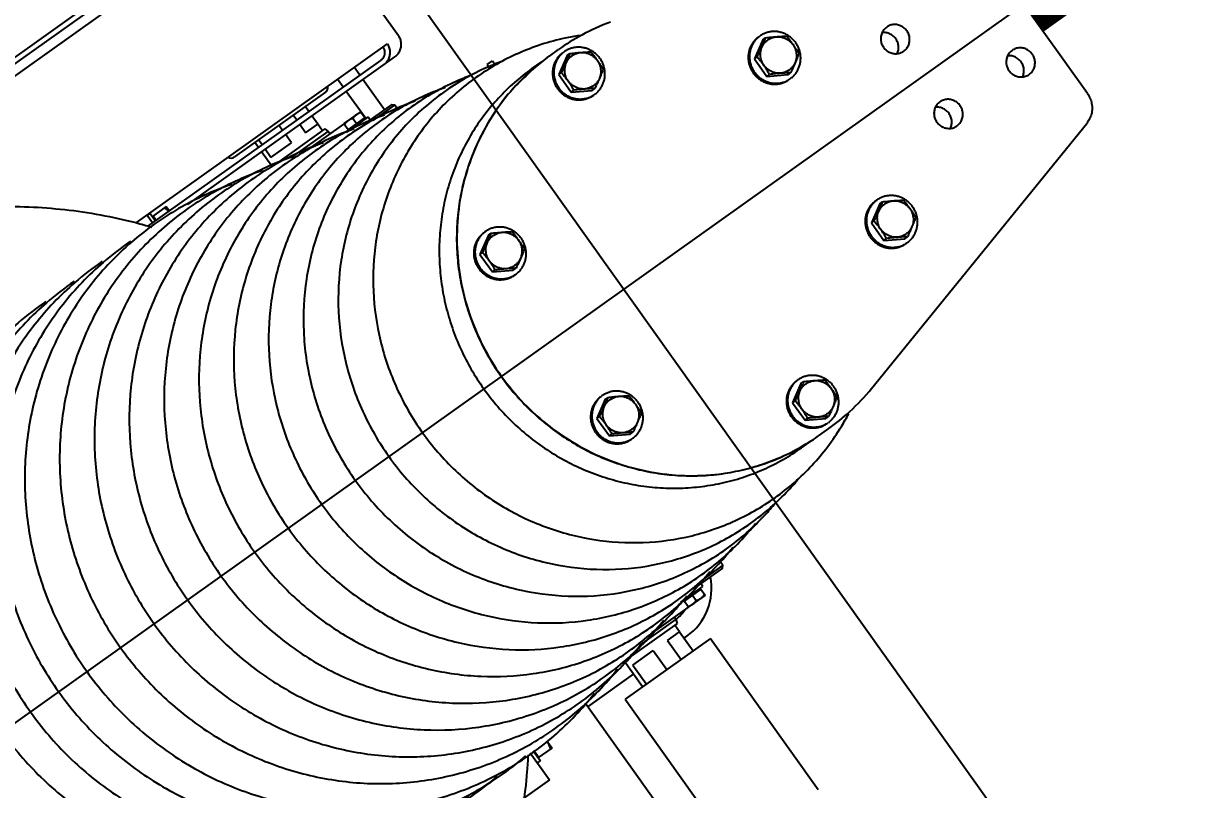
# Model space of a CAD drawing. Header units: feet. Extents: x 2321988 to 2329858, y 6722724 to 6730499.
# Drawn here: x 2326123.688 to 2326125.544, y 6726916.772 to 6726917.99 of the extents above; entities that cross this region are included whole.
import ezdxf

# ---------------------------------------------------------------- set-up
doc = ezdxf.new("R2010")
doc.units = ezdxf.units.FT
doc.header["$MEASUREMENT"] = 0
doc.header["$PDSIZE"] = 5
doc.layers.add('BESS Dimensions', color=3, linetype='Continuous')
doc.layers.add('C-BESS-EQUIPMENT', color=255, linetype='Continuous')
doc.styles.add('TG_DIMS', font='arial.ttf')
doc.dimstyles.new('TG-PROPOSED-ANNO', dxfattribs={"dimtxt": 0.1, "dimasz": 0.1, "dimexe": 0.05, "dimexo": 0.05, "dimgap": 0.02, "dimtad": 0, "dimtih": 1, "dimtoh": 1, "dimdsep": 46, "dimtxsty": 'TG_DIMS', "dimcen": 0, "dimclrd": 256, "dimclre": 256, "dimclrt": 256, "dimaunit": 1, "dimadec": 6, "dimazin": 2, "dimtfac": 1, "dimtofl": 0, "dimtmove": 1, "dimatfit": 3, "dimfxl": 1, "dimtolj": 1, "dimtzin": 0, "dimarcsym": 0})

# ---------------------------------------------------------------- blocks, each defined once
blk = doc.blocks.new('Midpoint Site Plan$0$141KV BREAKER')
at = {"linetype": 'Continuous'}
for p, q in [((7.515, -29.553), (7.515, -38.048)), ((7.703, -29.785), (7.703, -37.759)), ((7.804, -29.785), (7.804, -38.019)), ((-9.34, -32.416), (-9.34, -31.791)), ((3.707, -32.298), (3.707, -37.759)), ((3.894, -32.162), (3.894, -38.048)), ((-8.704, -32.416), (-9.34, -32.416)), ((-8.942, -32.416), (-8.942, -32.487)), ((-8.704, -32.487), (-8.942, -32.487)), ((-8.872, -32.487), (-8.872, -32.81)), ((-8.704, -32.503), (-8.872, -32.503)), ((3.707, -32.416), (3.88, -32.416)), ((3.88, -32.487), (3.707, -32.487)), ((3.81, -32.503), (3.707, -32.503)), ((3.81, -32.81), (3.81, -32.487)), ((3.88, -32.416), (3.88, -32.487)), ((-8.704, -32.81), (-8.872, -32.81)), ((3.81, -32.81), (3.707, -32.81)), ((3.605, -33.168), (3.605, -38.019)), ((-10.993, -33.819), (-8.541, -33.819)), ((-8.626, -33.819), (-8.626, -34.895)), ((-8.923, -34.486), (-12.465, -34.486)), ((-8.923, -36.485), (-8.923, -34.486)), ((3.825, -36.548), (3.825, -34.423)), ((-8.923, -34.895), (-8.33, -34.895)), ((-8.478, -34.982), (-8.923, -34.982)), ((-8.478, -34.982), (-8.478, -35.461)), ((-8.321, -36.135), (-8.321, -34.943)), ((3.259, -36.135), (3.259, -34.943)), ((3.268, -34.895), (3.605, -34.895)), ((3.416, -34.982), (3.416, -35.461)), ((3.416, -34.982), (3.605, -34.982)), ((3.707, -34.895), (3.825, -34.895)), ((3.707, -34.982), (3.825, -34.982)), ((-8.247, -35.322), (-8.247, -36.155)), ((3.185, -35.323), (3.185, -36.155)), ((-8.478, -35.461), (-8.923, -35.461)), ((-8.191, -36.478), (-8.191, -35.607)), ((3.129, -36.478), (3.129, -35.607)), ((3.416, -35.461), (3.605, -35.461)), ((3.707, -35.461), (3.825, -35.461)), ((-8.478, -35.793), (-8.923, -35.793)), ((-8.478, -35.793), (-8.478, -36.076)), ((3.416, -35.793), (3.416, -36.076)), ((3.416, -35.793), (3.605, -35.793)), ((3.707, -35.793), (3.825, -35.793)), ((-8.478, -36.076), (-8.923, -36.076)), ((-8.626, -36.076), (-8.626, -36.139)), ((-8.478, -36.076), (-8.321, -36.076)), ((3.259, -36.076), (3.416, -36.076)), ((3.416, -36.076), (3.605, -36.076)), ((3.707, -36.076), (3.825, -36.076)), ((-8.247, -36.155), (-8.321, -36.135)), ((-8.247, -36.155), (-8.191, -36.155)), ((3.129, -36.155), (3.185, -36.155)), ((3.259, -36.135), (3.185, -36.155)), ((-8.923, -36.485), (-12.465, -36.485)), ((-8.195, -36.488), (-8.194, -36.486)), ((-8.195, -36.488), (-8.195, -36.877)), ((-8.194, -36.486), (-8.051, -36.486)), ((-8.191, -36.478), (-8.183, -36.486)), ((-8.051, -36.879), (-8.051, -36.486)), ((-8.051, -36.507), (-8.032, -36.507)), ((-8.032, -36.427), (-8.032, -36.938)), ((2.969, -36.938), (2.969, -36.427)), ((2.989, -36.507), (2.969, -36.507)), ((2.989, -36.486), (2.989, -36.879)), ((2.989, -36.486), (3.131, -36.486)), ((3.129, -36.478), (3.121, -36.486)), ((3.133, -36.488), (3.131, -36.486)), ((3.133, -36.877), (3.133, -36.488)), ((-8.051, -36.682), (-8.176, -36.682)), ((2.989, -36.682), (3.114, -36.682)), ((-8.195, -36.877), (-8.194, -36.879)), ((-8.051, -36.879), (-8.194, -36.879)), ((-8.051, -36.858), (-8.032, -36.858)), ((-8.032, -36.938), (-7.963, -36.938)), ((-7.963, -37.446), (-7.963, -36.772)), ((-7.923, -37.485), (-7.923, -36.976)), ((2.861, -37.485), (2.861, -36.975)), ((2.9, -37.446), (2.9, -36.772)), ((2.969, -36.938), (2.9, -36.938)), ((2.989, -36.858), (2.969, -36.858)), ((2.969, -36.881), (3.605, -36.881)), ((2.989, -36.879), (3.131, -36.879)), ((3.133, -36.877), (3.131, -36.879)), ((3.707, -36.881), (3.894, -36.881)), ((-4.657, -37.154), (-4.861, -37.496)), ((-4.657, -37.154), (-4.657, -37.218)), ((-4.248, -37.154), (-4.657, -37.154)), ((-4.248, -37.154), (-4.248, -37.218)), ((-4.043, -37.496), (-4.248, -37.154)), ((-0.814, -37.154), (-1.019, -37.496)), ((-0.814, -37.154), (-0.814, -37.218)), ((-0.405, -37.154), (-0.814, -37.154)), ((-0.405, -37.154), (-0.405, -37.218)), ((-0.201, -37.496), (-0.405, -37.154)), ((2.9, -37.271), (3.605, -37.271)), ((3.707, -37.271), (3.894, -37.271)), ((-7.963, -37.446), (-7.923, -37.485)), ((-7.923, -37.485), (-7.823, -37.485)), ((-4.861, -37.496), (-4.861, -37.561)), ((-4.043, -37.496), (-4.043, -37.561)), ((-1.019, -37.496), (-1.019, -37.561)), ((-0.201, -37.496), (-0.201, -37.561)), ((2.861, -37.485), (2.761, -37.485)), ((2.9, -37.446), (2.861, -37.485)), ((3.894, -38.31), (3.894, -38.308)), ((3.894, -38.31), (7.515, -38.31)), ((2.466, -39.37), (2.409, -39.37)), ((2.466, -39.37), (2.466, -39.489)), ((2.466, -39.489), (2.372, -39.489)), ((-6.967, -40.009), (-6.967, -40.255)), ((1.905, -40.009), (1.905, -40.255)), ((-6.971, -40.427), (-6.971, -40.645)), ((-6.578, -40.368), (-6.783, -40.71)), ((-6.578, -40.368), (-6.578, -40.433)), ((-6.169, -40.368), (-6.578, -40.368)), ((-6.169, -40.368), (-6.169, -40.433)), ((-5.965, -40.71), (-6.169, -40.368)), ((1.107, -40.368), (0.902, -40.71)), ((1.107, -40.368), (1.107, -40.433)), ((1.516, -40.368), (1.107, -40.368)), ((1.516, -40.368), (1.516, -40.433)), ((1.72, -40.71), (1.516, -40.368)), ((1.909, -40.427), (1.909, -40.645)), ((-6.783, -40.71), (-6.783, -40.775)), ((-5.965, -40.71), (-5.965, -40.775)), ((0.902, -40.71), (0.902, -40.775)), ((1.72, -40.71), (1.72, -40.775)), ((-6.82, -41.754), (-5.084, -48.03)), ((-4.657, -43.582), (-4.861, -43.925)), ((-4.657, -43.582), (-4.657, -43.647)), ((-4.248, -43.582), (-4.657, -43.582)), ((-4.248, -43.582), (-4.248, -43.647)), ((-4.043, -43.925), (-4.248, -43.582)), ((-0.814, -43.582), (-1.019, -43.925)), ((-0.814, -43.582), (-0.814, -43.647)), ((-0.405, -43.582), (-0.814, -43.582)), ((-0.405, -43.582), (-0.405, -43.647)), ((-0.201, -43.925), (-0.405, -43.582)), ((-4.861, -43.925), (-4.861, -43.989)), ((-4.043, -43.925), (-4.043, -43.989)), ((-1.019, -43.925), (-1.019, -43.989)), ((-0.201, -43.925), (-0.201, -43.989)), ((-4.628, -48.371), (-0.434, -48.371))]:
    blk.add_line(p, q, dxfattribs=at)
for centre, radius, start, end in [((3.943, -34.423), 0.118, 114.8338, 180), ((-7.498, -36.139), 1.128, 180, 245.5787), ((-7.498, -36.139), 0.746, 181.1806, 201.5352), ((3.943, -36.548), 0.118, 180, 245.1662)]:
    blk.add_arc(centre, radius, start, end, dxfattribs=at)
for points, start_tangent, end_tangent in [([(-2.531, -23.12), (-3.671, -23.222), (-4.771, -23.525), (-5.796, -24.019), (-6.708, -24.686), (-7.479, -25.503), (-8.081, -26.443), (-8.493, -27.474), (-8.704, -28.561), (-8.704, -29.667)], (-1, 0), (0.095252, -0.995453)), ([(-2.531, -23.782), (-3.671, -23.885), (-4.771, -24.188), (-5.796, -24.681), (-6.708, -25.348), (-7.479, -26.165), (-8.081, -27.105), (-8.493, -28.136), (-8.704, -29.223), (-8.704, -30.329)], (-1, 0), (0.095252, -0.995453)), ([(3.667, -29.887), (3.642, -29.225), (3.432, -28.138), (3.019, -27.107), (2.417, -26.166), (1.647, -25.348), (0.734, -24.681), (-0.291, -24.188), (-1.391, -23.885), (-2.531, -23.782)], (0.018992, 0.99982), (-1, 0)), ([(-2.531, -24.445), (-3.671, -24.547), (-4.771, -24.85), (-5.796, -25.343), (-6.708, -26.01), (-7.479, -26.827), (-8.081, -27.768), (-8.493, -28.798), (-8.704, -29.885), (-8.704, -30.991)], (-1, 0), (0.095252, -0.995453)), ([(3.667, -30.549), (3.642, -29.887), (3.432, -28.8), (3.019, -27.769), (2.417, -26.828), (1.647, -26.011), (0.734, -25.343), (-0.291, -24.85), (-1.391, -24.547), (-2.531, -24.445)], (0.018992, 0.99982), (-1, 0)), ([(-8.714, -32.359), (-8.96, -32.159), (-9.949, -31.2), (-10.787, -30.115), (-11.457, -28.926), (-11.945, -27.657), (-12.242, -26.334), (-12.341, -24.984)], (-0.78618, 0.617997), (0, 1)), ([(-2.531, -25.107), (-3.671, -25.209), (-4.771, -25.512), (-5.796, -26.005), (-6.708, -26.672), (-7.479, -27.489), (-8.081, -28.43), (-8.493, -29.461), (-8.704, -30.547), (-8.704, -31.653)], (-1, 0), (0.095252, -0.995453)), ([(3.667, -31.211), (3.642, -30.549), (3.432, -29.463), (3.019, -28.431), (2.417, -27.491), (1.647, -26.673), (0.734, -26.005), (-0.291, -25.512), (-1.391, -25.209), (-2.531, -25.107)], (0.018992, 0.99982), (-1, 0)), ([(7.279, -24.984), (7.179, -26.334), (6.883, -27.657), (6.395, -28.926), (5.725, -30.115), (4.887, -31.2), (3.898, -32.159), (3.652, -32.359)], (0, -1), (-0.786178, -0.618)), ([(-2.531, -25.769), (-3.671, -25.871), (-4.771, -26.174), (-5.796, -26.667), (-6.708, -27.334), (-7.479, -28.152), (-8.081, -29.092), (-8.493, -30.123), (-8.704, -31.209), (-8.704, -32.316)], (-1, 0), (0.095252, -0.995453)), ([(3.667, -31.874), (3.642, -31.212), (3.432, -30.125), (3.019, -29.093), (2.417, -28.153), (1.647, -27.335), (0.734, -26.668), (-0.291, -26.174), (-1.391, -25.871), (-2.531, -25.769)], (0.018992, 0.99982), (-1, 0)), ([(-2.531, -26.431), (-3.671, -26.533), (-4.771, -26.836), (-5.796, -27.329), (-6.708, -27.996), (-7.479, -28.814), (-8.081, -29.754), (-8.493, -30.785), (-8.704, -31.872), (-8.704, -32.977), (-8.491, -34.073)], (-1, 0), (0.28344, -0.95899)), ([(3.429, -34.074), (3.641, -32.979), (3.642, -31.874), (3.432, -30.787), (3.019, -29.756), (2.417, -28.815), (1.647, -27.997), (0.734, -27.33), (-0.291, -26.836), (-1.391, -26.533), (-2.531, -26.431)], (0.283572, 0.958951), (-1, 0)), ([(-2.545, -27.217), (-3.647, -27.317), (-4.725, -27.613), (-5.728, -28.097), (-6.622, -28.75), (-7.377, -29.55), (-7.966, -30.471), (-8.37, -31.481), (-8.576, -32.545), (-8.576, -33.628), (-8.368, -34.701)], (-0.999998, -0.002226), (0.283465, -0.958982)), ([(-2.531, -27.217), (-2.545, -27.217)], (-1, 0), (-0.999998, -0.002226)), ([(-2.517, -27.217), (-2.531, -27.217)], (-0.999998, 0.002226), (-1, 0)), ([(3.306, -34.702), (3.514, -33.63), (3.514, -32.547), (3.309, -31.483), (2.905, -30.473), (2.315, -29.551), (1.561, -28.75), (0.666, -28.097), (-0.337, -27.614), (-1.415, -27.317), (-2.517, -27.217)], (0.283595, 0.958944), (-0.999998, 0.002226)), ([(-2.531, -28.002), (-3.624, -28.1), (-4.679, -28.391), (-5.661, -28.864), (-6.536, -29.503), (-7.275, -30.287), (-7.852, -31.188), (-8.247, -32.177), (-8.449, -33.219), (-8.449, -34.279), (-8.245, -35.33)], (-1, 0), (0.283492, -0.958975)), ([(3.183, -35.33), (3.387, -34.281), (3.387, -33.221), (3.186, -32.179), (2.79, -31.19), (2.213, -30.288), (1.474, -29.504), (0.599, -28.864), (-0.383, -28.391), (-1.438, -28.1), (-2.531, -28.002)], (0.28362, 0.958937), (-1, 0)), ([(-2.531, -28.788), (-3.6, -28.884), (-4.633, -29.168), (-5.594, -29.631), (-6.45, -30.257), (-7.172, -31.024), (-7.737, -31.906), (-8.124, -32.873), (-8.322, -33.892), (-8.322, -34.929), (-8.122, -35.958)], (-1, 0), (0.28352, -0.958966)), ([(3.06, -35.959), (3.259, -34.932), (3.259, -33.894), (3.063, -32.875), (2.676, -31.907), (2.111, -31.025), (1.388, -30.257), (0.532, -29.631), (-0.429, -29.168), (-1.462, -28.884), (-2.531, -28.788)], (0.283645, 0.958929), (-1, 0)), ([(-2.531, -29.574), (-3.577, -29.668), (-4.587, -29.946), (-5.526, -30.398), (-6.364, -31.01), (-7.07, -31.76), (-7.622, -32.623), (-8.001, -33.569), (-8.194, -34.566), (-8.194, -35.58), (-7.999, -36.586)], (-1, 0), (0.283549, -0.958958)), ([(2.937, -36.587), (3.132, -35.582), (3.132, -34.568), (2.94, -33.571), (2.561, -32.624), (2.009, -31.761), (1.302, -31.011), (0.464, -30.399), (-0.475, -29.946), (-1.485, -29.668), (-2.531, -29.574)], (0.283672, 0.958921), (-1, 0)), ([(-2.531, -30.359), (-3.553, -30.451), (-4.54, -30.723), (-5.459, -31.165), (-6.277, -31.764), (-6.968, -32.497), (-7.508, -33.34), (-7.878, -34.265), (-8.067, -35.239), (-8.067, -36.231), (-7.876, -37.215)], (-1, 0), (0.28358, -0.958948)), ([(2.814, -37.215), (3.004, -36.233), (3.005, -35.241), (2.817, -34.267), (2.447, -33.342), (1.907, -32.498), (1.216, -31.764), (0.397, -31.166), (-0.522, -30.723), (-1.509, -30.451), (-2.531, -30.359)], (0.2837, 0.958913), (-1, 0)), ([(-2.531, -31.145), (-3.53, -31.235), (-4.494, -31.5), (-5.392, -31.933), (-6.191, -32.517), (-6.866, -33.233), (-7.393, -34.057), (-7.755, -34.961), (-7.939, -35.913), (-7.94, -36.882), (-7.753, -37.843)], (-1, 0), (0.283613, -0.958939)), ([(2.691, -37.844), (2.877, -36.884), (2.877, -35.915), (2.694, -34.963), (2.332, -34.059), (1.805, -33.234), (1.13, -32.518), (0.33, -31.933), (-0.568, -31.5), (-1.532, -31.235), (-2.531, -31.145)], (0.28373, 0.958904), (-1, 0)), ([(-2.531, -31.931), (-3.506, -32.018), (-4.448, -32.278), (-5.324, -32.7), (-6.105, -33.27), (-6.764, -33.97), (-7.279, -34.774), (-7.632, -35.657), (-7.812, -36.586), (-7.812, -37.532), (-7.632, -38.467)], (-1, 0), (0.282679, -0.959214)), ([(2.569, -38.468), (2.75, -37.535), (2.75, -36.589), (2.571, -35.659), (2.218, -34.776), (1.703, -33.971), (1.044, -33.271), (0.262, -32.7), (-0.614, -32.278), (-1.556, -32.018), (-2.531, -31.931)], (0.282892, 0.959152), (-1, 0)), ([(-2.531, -32.717), (-3.541, -32.813), (-4.513, -33.098), (-5.408, -33.561), (-6.192, -34.184), (-6.835, -34.942), (-7.313, -35.807), (-7.607, -36.746), (-7.707, -37.721), (-7.608, -38.697), (-7.538, -38.99)], (-1, 0), (0.261185, -0.965289)), ([(2.476, -38.99), (2.545, -38.7), (2.645, -37.724), (2.545, -36.748), (2.251, -35.809), (1.774, -34.943), (1.13, -34.184), (0.346, -33.561), (-0.549, -33.098), (-1.521, -32.813), (-2.531, -32.717)], (0.26133, 0.96525), (-1, 0)), ([(-8.704, -32.807), (-8.739, -32.803), (-8.783, -32.795), (-8.827, -32.785), (-8.872, -32.771)], (-0.996186, 0.08725), (-0.948683, 0.316228)), ([(3.81, -32.771), (3.753, -32.788), (3.707, -32.798)], (-0.948683, -0.316228), (-0.981645, -0.190719)), ([(-2.531, -33.502), (-3.517, -33.596), (-4.464, -33.874), (-5.337, -34.326), (-6.101, -34.933), (-6.729, -35.673), (-7.195, -36.517), (-7.482, -37.432), (-7.579, -38.384), (-7.482, -39.335), (-7.413, -39.628)], (-1, 0), (0.262687, -0.964881)), ([(2.35, -39.628), (2.42, -39.338), (2.517, -38.386), (2.42, -37.434), (2.133, -36.518), (1.667, -35.674), (1.04, -34.934), (0.275, -34.326), (-0.598, -33.874), (-1.546, -33.596), (-2.531, -33.502)], (0.262828, 0.964843), (-1, 0)), ([(-2.531, -34.288), (-3.492, -34.379), (-4.415, -34.651), (-5.265, -35.091), (-6.011, -35.683), (-6.622, -36.404), (-7.077, -37.226), (-7.356, -38.118), (-7.451, -39.046), (-7.357, -39.974), (-7.077, -40.866), (-6.959, -41.121)], (-1, 0), (0.44762, -0.894224)), ([(1.897, -41.121), (2.014, -40.868), (2.294, -39.976), (2.389, -39.048), (2.295, -38.12), (2.015, -37.228), (1.561, -36.405), (0.949, -35.683), (0.204, -35.091), (-0.647, -34.651), (-1.571, -34.38), (-2.531, -34.288)], (0.447657, 0.894205), (-1, 0)), ([(1.905, -40.009), (1.883, -39.59), (1.819, -39.174), (1.714, -38.766), (1.567, -38.37), (1.381, -37.99), (1.157, -37.629), (0.898, -37.291), (0.605, -36.98), (0.283, -36.697), (-0.067, -36.447), (-0.44, -36.231), (-0.834, -36.051), (-1.244, -35.909), (-1.666, -35.807), (-2.096, -35.746), (-2.531, -35.725), (-2.966, -35.746), (-3.397, -35.807), (-3.819, -35.909), (-4.229, -36.051), (-4.622, -36.231), (-4.996, -36.447), (-5.345, -36.697), (-5.668, -36.98), (-5.96, -37.291), (-6.219, -37.629), (-6.443, -37.99), (-6.629, -38.37), (-6.776, -38.766), (-6.882, -39.174), (-6.946, -39.59), (-6.967, -40.009)], (0, 1), (0, -1)), ([(1.909, -40.427), (1.904, -40.237), (1.823, -39.588), (1.64, -38.958), (1.36, -38.363), (0.99, -37.815), (0.538, -37.328), (0.014, -36.914), (-0.568, -36.581), (-1.197, -36.337), (-1.856, -36.189), (-2.531, -36.139), (-3.206, -36.189), (-3.866, -36.337), (-4.494, -36.581), (-5.077, -36.914), (-5.6, -37.328), (-6.052, -37.815), (-6.423, -38.363), (-6.702, -38.958), (-6.885, -39.588), (-6.966, -40.237), (-6.971, -40.427)], (0.000013, 1), (0.000013, -1)), ([(1.885, -40.01), (1.883, -39.997), (1.819, -39.581), (1.714, -39.173), (1.567, -38.777), (1.381, -38.397), (1.157, -38.037), (0.898, -37.699), (0.605, -37.387), (0.283, -37.105), (-0.067, -36.854), (-0.44, -36.638), (-0.834, -36.459), (-1.244, -36.317), (-1.666, -36.215), (-2.096, -36.153), (-2.531, -36.132), (-2.966, -36.153), (-3.397, -36.215), (-3.819, -36.317), (-4.229, -36.459), (-4.622, -36.638), (-4.996, -36.854), (-5.345, -37.105), (-5.668, -37.387), (-5.96, -37.699), (-6.219, -38.037), (-6.443, -38.397), (-6.629, -38.777), (-6.776, -39.173), (-6.882, -39.581), (-6.946, -39.997), (-6.947, -40.01)], (-0.098171, 0.99517), (-0.098171, -0.99517)), ([(-8.176, -36.486), (-8.184, -36.511), (-8.189, -36.536), (-8.193, -36.56), (-8.194, -36.584), (-8.193, -36.608), (-8.189, -36.632), (-8.184, -36.657), (-8.176, -36.682)], (-0.316228, -0.948683), (0.316228, -0.948683)), ([(3.114, -36.682), (3.121, -36.657), (3.127, -36.632), (3.13, -36.608), (3.131, -36.584), (3.13, -36.56), (3.127, -36.536), (3.121, -36.511), (3.114, -36.486)], (0.316228, 0.948683), (-0.316228, 0.948683)), ([(-8.176, -36.682), (-8.184, -36.708), (-8.189, -36.733), (-8.193, -36.757), (-8.194, -36.781), (-8.193, -36.805), (-8.189, -36.829), (-8.184, -36.854), (-8.176, -36.879)], (-0.316228, -0.948683), (0.316228, -0.948683)), ([(3.114, -36.879), (3.121, -36.854), (3.127, -36.829), (3.13, -36.805), (3.131, -36.781), (3.13, -36.757), (3.127, -36.733), (3.121, -36.708), (3.114, -36.682)], (0.316228, 0.948683), (-0.316228, 0.948683)), ([(-4.452, -36.979), (-4.523, -36.984), (-4.593, -36.998), (-4.66, -37.022), (-4.723, -37.055), (-4.78, -37.097), (-4.83, -37.145), (-4.873, -37.2), (-4.907, -37.261), (-4.932, -37.325), (-4.947, -37.393), (-4.952, -37.461)], (-1, 0), (0, -1)), ([(-3.952, -37.461), (-3.958, -37.393), (-3.973, -37.325), (-3.998, -37.261), (-4.032, -37.2), (-4.075, -37.145), (-4.125, -37.097), (-4.182, -37.055), (-4.245, -37.022), (-4.312, -36.998), (-4.381, -36.984), (-4.452, -36.979)], (0, 1), (-1, 0)), ([(-0.61, -36.979), (-0.681, -36.984), (-0.751, -36.998), (-0.818, -37.022), (-0.88, -37.055), (-0.937, -37.097), (-0.988, -37.145), (-1.03, -37.2), (-1.065, -37.261), (-1.09, -37.325), (-1.105, -37.393), (-1.11, -37.461)], (-1, 0), (0, -1)), ([(-0.11, -37.461), (-0.115, -37.393), (-0.13, -37.325), (-0.155, -37.261), (-0.189, -37.2), (-0.232, -37.145), (-0.283, -37.097), (-0.34, -37.055), (-0.402, -37.022), (-0.469, -36.998), (-0.539, -36.984), (-0.61, -36.979)], (0, 1), (-1, 0)), ([(-4.452, -37.007), (-4.523, -37.012), (-4.593, -37.027), (-4.66, -37.051), (-4.723, -37.084), (-4.78, -37.125), (-4.83, -37.174), (-4.873, -37.229), (-4.907, -37.289), (-4.932, -37.354), (-4.947, -37.421), (-4.951, -37.462)], (-1, 0), (-0.060994, -0.998138)), ([(-3.953, -37.462), (-3.958, -37.421), (-3.973, -37.354), (-3.998, -37.289), (-4.032, -37.229), (-4.075, -37.174), (-4.125, -37.125), (-4.182, -37.084), (-4.245, -37.051), (-4.312, -37.027), (-4.381, -37.012), (-4.452, -37.007)], (-0.060994, 0.998138), (-1, 0)), ([(-0.61, -37.007), (-0.681, -37.012), (-0.751, -37.027), (-0.818, -37.051), (-0.88, -37.084), (-0.937, -37.125), (-0.988, -37.174), (-1.03, -37.229), (-1.065, -37.289), (-1.09, -37.354), (-1.105, -37.421), (-1.109, -37.462)], (-1, 0), (-0.060994, -0.998138)), ([(-0.111, -37.462), (-0.115, -37.421), (-0.13, -37.354), (-0.155, -37.289), (-0.189, -37.229), (-0.232, -37.174), (-0.283, -37.125), (-0.34, -37.084), (-0.402, -37.051), (-0.469, -37.027), (-0.539, -37.012), (-0.61, -37.007)], (-0.060994, 0.998138), (-1, 0)), ([(-4.861, -37.561), (-4.835, -37.52), (-4.809, -37.48), (-4.784, -37.439), (-4.759, -37.398), (-4.734, -37.355), (-4.709, -37.312), (-4.683, -37.266), (-4.657, -37.218)], (0.548708, 0.836014), (0.481049, 0.876694)), ([(-4.805, -37.569), (-4.8, -37.513), (-4.786, -37.459), (-4.762, -37.407), (-4.73, -37.36), (-4.691, -37.319), (-4.645, -37.284), (-4.594, -37.257), (-4.539, -37.239), (-4.481, -37.23), (-4.423, -37.23), (-4.366, -37.239), (-4.311, -37.257), (-4.26, -37.284), (-4.214, -37.319), (-4.174, -37.36), (-4.143, -37.407), (-4.119, -37.459), (-4.105, -37.513), (-4.1, -37.569)], (0, 1), (0, -1)), ([(-4.657, -37.218), (-4.604, -37.222), (-4.553, -37.225), (-4.502, -37.226), (-4.452, -37.227), (-4.402, -37.226), (-4.352, -37.225), (-4.301, -37.222), (-4.248, -37.218)], (0.99722, -0.074507), (0.99722, 0.074507)), ([(-4.248, -37.218), (-4.221, -37.266), (-4.196, -37.312), (-4.171, -37.355), (-4.146, -37.398), (-4.12, -37.439), (-4.095, -37.48), (-4.07, -37.52), (-4.043, -37.561)], (0.481049, -0.876694), (0.548708, -0.836014)), ([(-1.019, -37.561), (-0.992, -37.52), (-0.967, -37.48), (-0.942, -37.439), (-0.917, -37.398), (-0.892, -37.355), (-0.867, -37.312), (-0.841, -37.266), (-0.814, -37.218)], (0.548708, 0.836014), (0.481049, 0.876694)), ([(-0.962, -37.569), (-0.957, -37.513), (-0.943, -37.459), (-0.92, -37.407), (-0.888, -37.36), (-0.849, -37.319), (-0.803, -37.284), (-0.751, -37.257), (-0.696, -37.239), (-0.639, -37.23), (-0.581, -37.23), (-0.523, -37.239), (-0.468, -37.257), (-0.417, -37.284), (-0.371, -37.319), (-0.332, -37.36), (-0.3, -37.407), (-0.277, -37.459), (-0.263, -37.513), (-0.258, -37.569)], (0, 1), (0, -1)), ([(-0.814, -37.218), (-0.761, -37.222), (-0.71, -37.225), (-0.66, -37.226), (-0.61, -37.227), (-0.56, -37.226), (-0.51, -37.225), (-0.459, -37.222), (-0.405, -37.218)], (0.99722, -0.074507), (0.99722, 0.074507)), ([(-0.405, -37.218), (-0.379, -37.266), (-0.353, -37.312), (-0.328, -37.355), (-0.303, -37.398), (-0.278, -37.439), (-0.253, -37.48), (-0.227, -37.52), (-0.201, -37.561)], (0.481049, -0.876694), (0.548708, -0.836014)), ([(-4.951, -37.462), (-4.952, -37.49)], (-0.060994, -0.998138), (0, -1)), ([(-4.952, -37.49), (-4.947, -37.559), (-4.932, -37.626), (-4.907, -37.691), (-4.873, -37.751), (-4.83, -37.806), (-4.78, -37.855), (-4.723, -37.896), (-4.66, -37.929), (-4.593, -37.953), (-4.523, -37.968), (-4.452, -37.973)], (0, -1), (1, 0)), ([(-4.657, -37.903), (-4.683, -37.862), (-4.709, -37.822), (-4.734, -37.781), (-4.759, -37.74), (-4.784, -37.697), (-4.809, -37.654), (-4.835, -37.609), (-4.861, -37.561)], (-0.548708, 0.836014), (-0.481049, 0.876694)), ([(-4.1, -37.569), (-4.105, -37.625), (-4.119, -37.68), (-4.143, -37.731), (-4.174, -37.778), (-4.214, -37.819), (-4.26, -37.854), (-4.311, -37.881), (-4.366, -37.899), (-4.423, -37.908), (-4.481, -37.908), (-4.539, -37.899), (-4.594, -37.881), (-4.645, -37.854), (-4.691, -37.819), (-4.73, -37.778), (-4.762, -37.731), (-4.786, -37.68), (-4.8, -37.625), (-4.805, -37.569)], (0, -1), (0, 1)), ([(-4.452, -37.973), (-4.381, -37.968), (-4.312, -37.953), (-4.245, -37.929), (-4.182, -37.896), (-4.125, -37.855), (-4.075, -37.806), (-4.032, -37.751), (-3.998, -37.691), (-3.973, -37.626), (-3.958, -37.559), (-3.952, -37.49)], (1, 0), (0, 1)), ([(-4.043, -37.561), (-4.07, -37.609), (-4.095, -37.654), (-4.121, -37.697), (-4.146, -37.74), (-4.171, -37.781), (-4.196, -37.822), (-4.221, -37.862), (-4.248, -37.903)], (-0.481049, -0.876694), (-0.548708, -0.836014)), ([(-3.952, -37.49), (-3.953, -37.462)], (0, 1), (-0.060994, 0.998138)), ([(-1.109, -37.462), (-1.11, -37.49)], (-0.060994, -0.998138), (0, -1)), ([(-1.11, -37.49), (-1.105, -37.559), (-1.09, -37.626), (-1.065, -37.691), (-1.03, -37.751), (-0.988, -37.806), (-0.937, -37.855), (-0.88, -37.896), (-0.818, -37.929), (-0.751, -37.953), (-0.681, -37.968), (-0.61, -37.973)], (0, -1), (1, 0)), ([(-0.814, -37.903), (-0.841, -37.862), (-0.867, -37.822), (-0.892, -37.781), (-0.917, -37.74), (-0.942, -37.697), (-0.967, -37.654), (-0.992, -37.609), (-1.019, -37.561)], (-0.548708, 0.836014), (-0.481049, 0.876694)), ([(-0.258, -37.569), (-0.263, -37.625), (-0.277, -37.68), (-0.3, -37.731), (-0.332, -37.778), (-0.371, -37.819), (-0.417, -37.854), (-0.468, -37.881), (-0.523, -37.899), (-0.581, -37.908), (-0.639, -37.908), (-0.696, -37.899), (-0.751, -37.881), (-0.803, -37.854), (-0.849, -37.819), (-0.888, -37.778), (-0.92, -37.731), (-0.943, -37.68), (-0.957, -37.625), (-0.962, -37.569)], (0, -1), (0, 1)), ([(-0.61, -37.973), (-0.539, -37.968), (-0.469, -37.953), (-0.402, -37.929), (-0.34, -37.896), (-0.283, -37.855), (-0.232, -37.806), (-0.189, -37.751), (-0.155, -37.691), (-0.13, -37.626), (-0.115, -37.559), (-0.11, -37.49)], (1, 0), (0, 1)), ([(-0.201, -37.561), (-0.227, -37.609), (-0.253, -37.654), (-0.278, -37.697), (-0.303, -37.74), (-0.328, -37.781), (-0.353, -37.822), (-0.379, -37.862), (-0.405, -37.903)], (-0.481049, -0.876694), (-0.548708, -0.836014)), ([(-0.11, -37.49), (-0.111, -37.462)], (0, 1), (-0.060994, 0.998138)), ([(3.605, -37.759), (3.615, -37.834), (3.644, -37.904), (3.69, -37.964), (3.726, -37.994)], (0, -1), (0.813571, -0.581466)), ([(3.707, -37.759), (3.716, -37.817), (3.742, -37.869), (3.784, -37.911), (3.836, -37.937), (3.894, -37.946)], (0, -1), (1, 0)), ([(-4.248, -37.903), (-4.301, -37.906), (-4.352, -37.909), (-4.402, -37.91), (-4.452, -37.911), (-4.503, -37.91), (-4.553, -37.909), (-4.604, -37.906), (-4.657, -37.903)], (-0.99722, -0.074507), (-0.99722, 0.074507)), ([(-0.405, -37.903), (-0.459, -37.906), (-0.51, -37.909), (-0.56, -37.91), (-0.61, -37.911), (-0.66, -37.91), (-0.71, -37.909), (-0.761, -37.906), (-0.814, -37.903)], (-0.99722, -0.074507), (-0.99722, 0.074507)), ([(3.605, -38.019), (3.615, -38.094), (3.644, -38.164), (3.69, -38.224), (3.749, -38.27), (3.819, -38.299), (3.894, -38.308)], (0, -1), (1, 0)), ([(3.726, -37.994), (3.749, -38.01), (3.819, -38.038), (3.894, -38.048)], (0.813571, -0.581466), (1, 0)), ([(-6.947, -40.01), (-6.956, -40.12)], (-0.098171, -0.99517), (-0.071687, -0.997427)), ([(1.894, -40.12), (1.885, -40.01)], (-0.071687, 0.997427), (-0.098171, 0.99517)), ([(-6.374, -40.193), (-6.445, -40.198), (-6.514, -40.212), (-6.581, -40.237), (-6.644, -40.27), (-6.701, -40.311), (-6.751, -40.36), (-6.794, -40.415), (-6.828, -40.475), (-6.853, -40.54), (-6.868, -40.607), (-6.873, -40.676)], (-1, 0), (0, -1)), ([(-6.374, -40.221), (-6.445, -40.226), (-6.514, -40.241), (-6.581, -40.265), (-6.644, -40.298), (-6.701, -40.339), (-6.751, -40.388), (-6.794, -40.443), (-6.828, -40.504), (-6.853, -40.568), (-6.868, -40.636), (-6.873, -40.676)], (-1, 0), (-0.060994, -0.998138)), ([(-5.874, -40.676), (-5.879, -40.607), (-5.894, -40.54), (-5.919, -40.475), (-5.953, -40.415), (-5.996, -40.36), (-6.046, -40.311), (-6.103, -40.27), (-6.166, -40.237), (-6.233, -40.212), (-6.302, -40.198), (-6.374, -40.193)], (0, 1), (-1, 0)), ([(-5.875, -40.676), (-5.879, -40.636), (-5.894, -40.568), (-5.919, -40.504), (-5.953, -40.443), (-5.996, -40.388), (-6.046, -40.339), (-6.103, -40.298), (-6.166, -40.265), (-6.233, -40.241), (-6.302, -40.226), (-6.374, -40.221)], (-0.060994, 0.998138), (-1, 0)), ([(1.311, -40.193), (1.24, -40.198), (1.17, -40.212), (1.104, -40.237), (1.041, -40.27), (0.984, -40.311), (0.933, -40.36), (0.891, -40.415), (0.857, -40.475), (0.832, -40.54), (0.816, -40.607), (0.811, -40.676)], (-1, 0), (0, -1)), ([(1.311, -40.221), (1.24, -40.226), (1.17, -40.241), (1.104, -40.265), (1.041, -40.298), (0.984, -40.339), (0.933, -40.388), (0.891, -40.443), (0.857, -40.504), (0.832, -40.568), (0.816, -40.636), (0.812, -40.676)], (-1, 0), (-0.060994, -0.998138)), ([(1.811, -40.676), (1.806, -40.607), (1.791, -40.54), (1.766, -40.475), (1.732, -40.415), (1.689, -40.36), (1.639, -40.311), (1.581, -40.27), (1.519, -40.237), (1.452, -40.212), (1.382, -40.198), (1.311, -40.193)], (0, 1), (-1, 0)), ([(1.81, -40.676), (1.806, -40.636), (1.791, -40.568), (1.766, -40.504), (1.732, -40.443), (1.689, -40.388), (1.639, -40.339), (1.581, -40.298), (1.519, -40.265), (1.452, -40.241), (1.382, -40.226), (1.311, -40.221)], (-0.060994, 0.998138), (-1, 0)), ([(-6.783, -40.775), (-6.756, -40.734), (-6.731, -40.694), (-6.705, -40.653), (-6.68, -40.612), (-6.655, -40.569), (-6.63, -40.526), (-6.605, -40.481), (-6.578, -40.433)], (0.548708, 0.836014), (0.481049, 0.876694)), ([(-6.726, -40.783), (-6.721, -40.727), (-6.707, -40.673), (-6.683, -40.621), (-6.652, -40.574), (-6.612, -40.533), (-6.566, -40.498), (-6.515, -40.472), (-6.46, -40.453), (-6.403, -40.444), (-6.344, -40.444), (-6.287, -40.453), (-6.232, -40.472), (-6.181, -40.498), (-6.135, -40.533), (-6.096, -40.574), (-6.064, -40.621), (-6.04, -40.673), (-6.026, -40.727), (-6.021, -40.783)], (0, 1), (0, -1)), ([(-6.578, -40.433), (-6.525, -40.436), (-6.474, -40.439), (-6.424, -40.44), (-6.374, -40.441), (-6.323, -40.44), (-6.273, -40.439), (-6.222, -40.436), (-6.169, -40.433)], (0.99722, -0.074507), (0.99722, 0.074507)), ([(-6.169, -40.433), (-6.142, -40.481), (-6.117, -40.526), (-6.092, -40.569), (-6.067, -40.612), (-6.042, -40.653), (-6.017, -40.694), (-5.991, -40.734), (-5.965, -40.775)], (0.481049, -0.876694), (0.548708, -0.836014)), ([(0.902, -40.775), (0.929, -40.734), (0.954, -40.694), (0.979, -40.653), (1.004, -40.612), (1.03, -40.569), (1.055, -40.526), (1.08, -40.481), (1.107, -40.433)], (0.548708, 0.836014), (0.481049, 0.876694)), ([(0.959, -40.783), (0.964, -40.727), (0.978, -40.673), (1.001, -40.621), (1.033, -40.574), (1.073, -40.533), (1.119, -40.498), (1.17, -40.472), (1.225, -40.453), (1.282, -40.444), (1.34, -40.444), (1.398, -40.453), (1.453, -40.472), (1.504, -40.498), (1.55, -40.533), (1.589, -40.574), (1.621, -40.621), (1.644, -40.673), (1.659, -40.727), (1.663, -40.783)], (0, 1), (0, -1)), ([(1.107, -40.433), (1.16, -40.436), (1.211, -40.439), (1.261, -40.44), (1.311, -40.441), (1.361, -40.44), (1.412, -40.439), (1.463, -40.436), (1.516, -40.433)], (0.99722, -0.074507), (0.99722, 0.074507)), ([(1.516, -40.433), (1.542, -40.481), (1.568, -40.526), (1.593, -40.569), (1.618, -40.612), (1.643, -40.653), (1.668, -40.694), (1.694, -40.734), (1.72, -40.775)], (0.481049, -0.876694), (0.548708, -0.836014)), ([(-6.971, -40.645), (-6.939, -41.161), (-6.82, -41.754)], (0.000055, -1), (0.266554, -0.96382)), ([(-6.873, -40.676), (-6.873, -40.704)], (-0.060994, -0.998138), (0, -1)), ([(-6.873, -40.704), (-6.868, -40.773), (-6.853, -40.84), (-6.828, -40.905), (-6.794, -40.965), (-6.751, -41.02), (-6.701, -41.069), (-6.644, -41.11), (-6.581, -41.143), (-6.514, -41.167), (-6.445, -41.182), (-6.374, -41.187)], (0, -1), (1, 0)), ([(-6.578, -41.117), (-6.605, -41.076), (-6.63, -41.036), (-6.655, -40.995), (-6.68, -40.954), (-6.705, -40.912), (-6.731, -40.868), (-6.756, -40.823), (-6.783, -40.775)], (-0.548708, 0.836014), (-0.481049, 0.876694)), ([(-6.374, -41.187), (-6.302, -41.182), (-6.233, -41.167), (-6.166, -41.143), (-6.103, -41.11), (-6.046, -41.069), (-5.996, -41.02), (-5.953, -40.965), (-5.919, -40.905), (-5.894, -40.84), (-5.879, -40.773), (-5.874, -40.704)], (1, 0), (0, 1)), ([(-5.965, -40.775), (-5.991, -40.823), (-6.017, -40.868), (-6.042, -40.912), (-6.067, -40.954), (-6.092, -40.995), (-6.117, -41.036), (-6.142, -41.076), (-6.169, -41.117)], (-0.481049, -0.876694), (-0.548708, -0.836014)), ([(-5.874, -40.704), (-5.875, -40.676)], (0, 1), (-0.060994, 0.998138)), ([(0.812, -40.676), (0.811, -40.704)], (-0.060994, -0.998138), (0, -1)), ([(0.811, -40.704), (0.816, -40.773), (0.832, -40.84), (0.857, -40.905), (0.891, -40.965), (0.933, -41.02), (0.984, -41.069), (1.041, -41.11), (1.104, -41.143), (1.17, -41.167), (1.24, -41.182), (1.311, -41.187)], (0, -1), (1, 0)), ([(1.107, -41.117), (1.08, -41.076), (1.055, -41.036), (1.03, -40.995), (1.004, -40.954), (0.979, -40.912), (0.954, -40.868), (0.929, -40.823), (0.902, -40.775)], (-0.548708, 0.836014), (-0.481049, 0.876694)), ([(1.311, -41.187), (1.382, -41.182), (1.452, -41.167), (1.519, -41.143), (1.581, -41.11), (1.639, -41.069), (1.689, -41.02), (1.732, -40.965), (1.766, -40.905), (1.791, -40.84), (1.806, -40.773), (1.811, -40.704)], (1, 0), (0, 1)), ([(1.72, -40.775), (1.694, -40.823), (1.668, -40.868), (1.643, -40.912), (1.618, -40.954), (1.593, -40.995), (1.568, -41.036), (1.542, -41.076), (1.516, -41.117)], (-0.481049, -0.876694), (-0.548708, -0.836014)), ([(1.758, -41.754), (1.876, -41.161), (1.909, -40.645)], (0.266554, 0.96382), (0.000055, 1)), ([(1.811, -40.704), (1.81, -40.676)], (0, 1), (-0.060994, 0.998138)), ([(-6.021, -40.783), (-6.026, -40.839), (-6.04, -40.894), (-6.064, -40.945), (-6.096, -40.992), (-6.135, -41.034), (-6.181, -41.068), (-6.232, -41.095), (-6.287, -41.113), (-6.344, -41.122), (-6.403, -41.122), (-6.46, -41.113), (-6.515, -41.095), (-6.566, -41.068), (-6.612, -41.034), (-6.652, -40.992), (-6.683, -40.945), (-6.707, -40.894), (-6.721, -40.839), (-6.726, -40.783)], (0, -1), (0, 1)), ([(1.663, -40.783), (1.659, -40.839), (1.644, -40.894), (1.621, -40.945), (1.589, -40.992), (1.55, -41.034), (1.504, -41.068), (1.453, -41.095), (1.398, -41.113), (1.34, -41.122), (1.282, -41.122), (1.225, -41.113), (1.17, -41.095), (1.119, -41.068), (1.073, -41.034), (1.033, -40.992), (1.001, -40.945), (0.978, -40.894), (0.964, -40.839), (0.959, -40.783)], (0, -1), (0, 1)), ([(-6.169, -41.117), (-6.222, -41.12), (-6.273, -41.123), (-6.323, -41.125), (-6.374, -41.125), (-6.424, -41.125), (-6.474, -41.123), (-6.525, -41.12), (-6.578, -41.117)], (-0.99722, -0.074507), (-0.99722, 0.074507)), ([(1.516, -41.117), (1.463, -41.12), (1.412, -41.123), (1.361, -41.125), (1.311, -41.125), (1.261, -41.125), (1.211, -41.123), (1.16, -41.12), (1.107, -41.117)], (-0.99722, -0.074507), (-0.99722, 0.074507)), ([(-4.452, -43.407), (-4.523, -43.412), (-4.593, -43.427), (-4.66, -43.451), (-4.723, -43.484), (-4.78, -43.525), (-4.83, -43.574), (-4.873, -43.629), (-4.907, -43.689), (-4.932, -43.754), (-4.947, -43.821), (-4.952, -43.89)], (-1, 0), (0, -1)), ([(-4.452, -43.436), (-4.523, -43.441), (-4.593, -43.455), (-4.66, -43.479), (-4.723, -43.512), (-4.78, -43.554), (-4.83, -43.602), (-4.873, -43.657), (-4.907, -43.718), (-4.932, -43.782), (-4.947, -43.85), (-4.951, -43.89)], (-1, 0), (-0.060994, -0.998138)), ([(-3.952, -43.89), (-3.958, -43.821), (-3.973, -43.754), (-3.998, -43.689), (-4.032, -43.629), (-4.075, -43.574), (-4.125, -43.525), (-4.182, -43.484), (-4.245, -43.451), (-4.312, -43.427), (-4.381, -43.412), (-4.452, -43.407)], (0, 1), (-1, 0)), ([(-3.953, -43.89), (-3.958, -43.85), (-3.973, -43.782), (-3.998, -43.718), (-4.032, -43.657), (-4.075, -43.602), (-4.125, -43.554), (-4.182, -43.512), (-4.245, -43.479), (-4.312, -43.455), (-4.381, -43.441), (-4.452, -43.436)], (-0.060994, 0.998138), (-1, 0)), ([(-0.61, -43.407), (-0.681, -43.412), (-0.751, -43.427), (-0.818, -43.451), (-0.88, -43.484), (-0.937, -43.525), (-0.988, -43.574), (-1.03, -43.629), (-1.065, -43.689), (-1.09, -43.754), (-1.105, -43.821), (-1.11, -43.89)], (-1, 0), (0, -1)), ([(-0.61, -43.436), (-0.681, -43.441), (-0.751, -43.455), (-0.818, -43.479), (-0.88, -43.512), (-0.937, -43.554), (-0.988, -43.602), (-1.03, -43.657), (-1.065, -43.718), (-1.09, -43.782), (-1.105, -43.85), (-1.109, -43.89)], (-1, 0), (-0.060994, -0.998138)), ([(-0.11, -43.89), (-0.115, -43.821), (-0.13, -43.754), (-0.155, -43.689), (-0.189, -43.629), (-0.232, -43.574), (-0.283, -43.525), (-0.34, -43.484), (-0.402, -43.451), (-0.469, -43.427), (-0.539, -43.412), (-0.61, -43.407)], (0, 1), (-1, 0)), ([(-0.111, -43.89), (-0.115, -43.85), (-0.13, -43.782), (-0.155, -43.718), (-0.189, -43.657), (-0.232, -43.602), (-0.283, -43.554), (-0.34, -43.512), (-0.402, -43.479), (-0.469, -43.455), (-0.539, -43.441), (-0.61, -43.436)], (-0.060994, 0.998138), (-1, 0)), ([(-4.861, -43.989), (-4.835, -43.948), (-4.809, -43.908), (-4.784, -43.868), (-4.759, -43.826), (-4.734, -43.784), (-4.709, -43.74), (-4.683, -43.695), (-4.657, -43.647)], (0.548708, 0.836014), (0.481049, 0.876694)), ([(-4.805, -43.997), (-4.8, -43.941), (-4.786, -43.887), (-4.762, -43.836), (-4.73, -43.788), (-4.691, -43.747), (-4.645, -43.713), (-4.594, -43.686), (-4.539, -43.668), (-4.481, -43.658), (-4.423, -43.658), (-4.366, -43.668), (-4.311, -43.686), (-4.26, -43.713), (-4.214, -43.747), (-4.174, -43.788), (-4.143, -43.836), (-4.119, -43.887), (-4.105, -43.941), (-4.1, -43.997)], (0, 1), (0, -1)), ([(-4.657, -43.647), (-4.604, -43.65), (-4.553, -43.653), (-4.502, -43.655), (-4.452, -43.655), (-4.402, -43.655), (-4.352, -43.653), (-4.301, -43.65), (-4.248, -43.647)], (0.99722, -0.074507), (0.99722, 0.074507)), ([(-4.248, -43.647), (-4.221, -43.695), (-4.196, -43.74), (-4.171, -43.784), (-4.146, -43.826), (-4.12, -43.868), (-4.095, -43.908), (-4.07, -43.948), (-4.043, -43.989)], (0.481049, -0.876694), (0.548708, -0.836014)), ([(-1.019, -43.989), (-0.992, -43.948), (-0.967, -43.908), (-0.942, -43.868), (-0.917, -43.826), (-0.892, -43.784), (-0.867, -43.74), (-0.841, -43.695), (-0.814, -43.647)], (0.548708, 0.836014), (0.481049, 0.876694)), ([(-0.962, -43.997), (-0.957, -43.941), (-0.943, -43.887), (-0.92, -43.836), (-0.888, -43.788), (-0.849, -43.747), (-0.803, -43.713), (-0.751, -43.686), (-0.696, -43.668), (-0.639, -43.658), (-0.581, -43.658), (-0.523, -43.668), (-0.468, -43.686), (-0.417, -43.713), (-0.371, -43.747), (-0.332, -43.788), (-0.3, -43.836), (-0.277, -43.887), (-0.263, -43.941), (-0.258, -43.997)], (0, 1), (0, -1)), ([(-0.814, -43.647), (-0.761, -43.65), (-0.71, -43.653), (-0.66, -43.655), (-0.61, -43.655), (-0.56, -43.655), (-0.51, -43.653), (-0.459, -43.65), (-0.405, -43.647)], (0.99722, -0.074507), (0.99722, 0.074507)), ([(-0.405, -43.647), (-0.379, -43.695), (-0.353, -43.74), (-0.328, -43.784), (-0.303, -43.826), (-0.278, -43.868), (-0.253, -43.908), (-0.227, -43.948), (-0.201, -43.989)], (0.481049, -0.876694), (0.548708, -0.836014)), ([(-4.951, -43.89), (-4.952, -43.918)], (-0.060994, -0.998138), (0, -1)), ([(-3.952, -43.918), (-3.953, -43.89)], (0, 1), (-0.060994, 0.998138)), ([(-1.109, -43.89), (-1.11, -43.918)], (-0.060994, -0.998138), (0, -1)), ([(-0.11, -43.918), (-0.111, -43.89)], (0, 1), (-0.060994, 0.998138)), ([(-4.952, -43.918), (-4.947, -43.987), (-4.932, -44.054), (-4.907, -44.119), (-4.873, -44.179), (-4.83, -44.235), (-4.78, -44.283), (-4.723, -44.325), (-4.66, -44.358), (-4.593, -44.382), (-4.523, -44.396), (-4.452, -44.401)], (0, -1), (1, 0)), ([(-4.657, -44.331), (-4.683, -44.29), (-4.709, -44.25), (-4.734, -44.21), (-4.759, -44.168), (-4.784, -44.126), (-4.809, -44.082), (-4.835, -44.037), (-4.861, -43.989)], (-0.548708, 0.836014), (-0.481049, 0.876694)), ([(-4.1, -43.997), (-4.105, -44.053), (-4.119, -44.108), (-4.143, -44.159), (-4.174, -44.206), (-4.214, -44.248), (-4.26, -44.282), (-4.311, -44.309), (-4.366, -44.327), (-4.423, -44.337), (-4.481, -44.337), (-4.539, -44.327), (-4.594, -44.309), (-4.645, -44.282), (-4.691, -44.248), (-4.73, -44.206), (-4.762, -44.159), (-4.786, -44.108), (-4.8, -44.053), (-4.805, -43.997)], (0, -1), (0, 1)), ([(-4.452, -44.401), (-4.381, -44.396), (-4.312, -44.382), (-4.245, -44.358), (-4.182, -44.325), (-4.125, -44.283), (-4.075, -44.235), (-4.032, -44.179), (-3.998, -44.119), (-3.973, -44.054), (-3.958, -43.987), (-3.952, -43.918)], (1, 0), (0, 1)), ([(-4.043, -43.989), (-4.07, -44.037), (-4.095, -44.082), (-4.121, -44.126), (-4.146, -44.168), (-4.171, -44.21), (-4.196, -44.25), (-4.221, -44.29), (-4.248, -44.331)], (-0.481049, -0.876694), (-0.548708, -0.836014)), ([(-1.11, -43.918), (-1.105, -43.987), (-1.09, -44.054), (-1.065, -44.119), (-1.03, -44.179), (-0.988, -44.235), (-0.937, -44.283), (-0.88, -44.325), (-0.818, -44.358), (-0.751, -44.382), (-0.681, -44.396), (-0.61, -44.401)], (0, -1), (1, 0)), ([(-0.814, -44.331), (-0.841, -44.29), (-0.867, -44.25), (-0.892, -44.21), (-0.917, -44.168), (-0.942, -44.126), (-0.967, -44.082), (-0.992, -44.037), (-1.019, -43.989)], (-0.548708, 0.836014), (-0.481049, 0.876694)), ([(-0.258, -43.997), (-0.263, -44.053), (-0.277, -44.108), (-0.3, -44.159), (-0.332, -44.206), (-0.371, -44.248), (-0.417, -44.282), (-0.468, -44.309), (-0.523, -44.327), (-0.581, -44.337), (-0.639, -44.337), (-0.696, -44.327), (-0.751, -44.309), (-0.803, -44.282), (-0.849, -44.248), (-0.888, -44.206), (-0.92, -44.159), (-0.943, -44.108), (-0.957, -44.053), (-0.962, -43.997)], (0, -1), (0, 1)), ([(-0.61, -44.401), (-0.539, -44.396), (-0.469, -44.382), (-0.402, -44.358), (-0.34, -44.325), (-0.283, -44.283), (-0.232, -44.235), (-0.189, -44.179), (-0.155, -44.119), (-0.13, -44.054), (-0.115, -43.987), (-0.11, -43.918)], (1, 0), (0, 1)), ([(-0.201, -43.989), (-0.227, -44.037), (-0.253, -44.082), (-0.278, -44.126), (-0.303, -44.168), (-0.328, -44.21), (-0.353, -44.25), (-0.379, -44.29), (-0.405, -44.331)], (-0.481049, -0.876694), (-0.548708, -0.836014)), ([(-4.248, -44.331), (-4.301, -44.335), (-4.352, -44.337), (-4.402, -44.339), (-4.452, -44.339), (-4.503, -44.339), (-4.553, -44.337), (-4.604, -44.335), (-4.657, -44.331)], (-0.99722, -0.074507), (-0.99722, 0.074507)), ([(-0.405, -44.331), (-0.459, -44.335), (-0.51, -44.337), (-0.56, -44.339), (-0.61, -44.339), (-0.66, -44.339), (-0.71, -44.337), (-0.761, -44.335), (-0.814, -44.331)], (-0.99722, -0.074507), (-0.99722, 0.074507)), ([(-3.124, -45.987), (-3.136, -45.91), (-3.169, -45.84), (-3.221, -45.781), (-3.289, -45.739), (-3.366, -45.718), (-3.446, -45.718), (-3.523, -45.739), (-3.59, -45.781), (-3.642, -45.84), (-3.676, -45.91), (-3.687, -45.987)], (0, 1), (0, -1)), ([(-3.653, -45.858), (-3.642, -45.875), (-3.59, -45.933), (-3.523, -45.975), (-3.446, -45.997), (-3.366, -45.997), (-3.289, -45.975), (-3.221, -45.933), (-3.169, -45.875), (-3.159, -45.858)], (0.492599, -0.870256), (0.492599, 0.870256)), ([(-1.375, -45.987), (-1.386, -45.91), (-1.419, -45.84), (-1.472, -45.781), (-1.539, -45.739), (-1.616, -45.718), (-1.696, -45.718), (-1.773, -45.739), (-1.84, -45.781), (-1.893, -45.84), (-1.926, -45.91), (-1.938, -45.987)], (0, 1), (0, -1)), ([(-1.903, -45.858), (-1.893, -45.875), (-1.84, -45.933), (-1.773, -45.975), (-1.696, -45.997), (-1.616, -45.997), (-1.539, -45.975), (-1.472, -45.933), (-1.419, -45.875), (-1.409, -45.858)], (0.492599, -0.870256), (0.492599, 0.870256)), ([(-3.687, -45.987), (-3.676, -46.063), (-3.642, -46.134), (-3.59, -46.192), (-3.523, -46.234), (-3.446, -46.256), (-3.366, -46.256), (-3.289, -46.234), (-3.221, -46.192), (-3.169, -46.134), (-3.136, -46.063), (-3.124, -45.987)], (0, -1), (0, 1)), ([(-1.938, -45.987), (-1.926, -46.063), (-1.893, -46.134), (-1.84, -46.192), (-1.773, -46.234), (-1.696, -46.256), (-1.616, -46.256), (-1.539, -46.234), (-1.472, -46.192), (-1.419, -46.134), (-1.386, -46.063), (-1.375, -45.987)], (0, -1), (0, 1)), ([(-3.124, -47.677), (-3.136, -47.6), (-3.169, -47.53), (-3.221, -47.471), (-3.289, -47.429), (-3.366, -47.408), (-3.446, -47.408), (-3.523, -47.429), (-3.59, -47.471), (-3.642, -47.53), (-3.676, -47.6), (-3.687, -47.677)], (0, 1), (0, -1)), ([(-3.687, -47.677), (-3.676, -47.753), (-3.642, -47.824), (-3.59, -47.882), (-3.523, -47.924), (-3.446, -47.946), (-3.366, -47.946), (-3.289, -47.924), (-3.221, -47.882), (-3.169, -47.824), (-3.136, -47.753), (-3.124, -47.677)], (0, -1), (0, 1)), ([(-3.653, -47.548), (-3.642, -47.565), (-3.59, -47.623), (-3.523, -47.665), (-3.446, -47.687), (-3.366, -47.687), (-3.289, -47.665), (-3.221, -47.623), (-3.169, -47.565), (-3.159, -47.548)], (0.492599, -0.870256), (0.492599, 0.870256)), ([(-4.628, -48.371), (-4.731, -48.36), (-4.828, -48.327), (-4.916, -48.275), (-4.99, -48.206), (-5.047, -48.123), (-5.084, -48.03)], (-1, 0), (-0.266554, 0.96382))]:
    blk.add_spline(points, degree=3, dxfattribs=dict(at, start_tangent=start_tangent, end_tangent=end_tangent))
blk = doc.blocks.new('*D109')
at = {"layer": 'BESS Dimensions', "lineweight": -2, "transparency": 16777216}
for p, q in [((2326125.1693, 6727002.8662), (2326110.2842, 6727023.7584)), ((2326105.0412, 6727013.8836), (2326040.7778, 6726968.0974)), ((2325956.6732, 6726908.1749), (2326020.9365, 6726953.961)), ((2325960.5127, 6726885.5523), (2325945.6276, 6726906.4444))]:
    blk.add_line(p, q, dxfattribs=at)
at = {"layer": 'BESS Dimensions', "transparency": 16777216}
for points in [[(2326104.0741, 6727015.241), (2326106.0083, 6727012.5262), (2326113.1855, 6727019.6862)], [(2325955.7061, 6726909.5323), (2325957.6403, 6726906.8175), (2325948.5289, 6726902.3723)]]:
    blk.add_solid(points, dxfattribs=at)
at = {"layer": 'Defpoints', "color": 0, "transparency": 16777216}
for p in [(2326128.0706, 6726998.7941), (2325948.5289, 6726902.3723), (2325963.414, 6726881.4801)]:
    blk.add_point(p, dxfattribs=at)
at = {"layer": 'BESS Dimensions', "transparency": 16777216, "insert": (2326030.8572, 6726961.0292), "char_height": 10, "attachment_point": 5, "style": 'TG_DIMS'}
blk.add_mtext("\\A1;202.17'", dxfattribs=at)

msp = doc.modelspace()

# ---------------------------------------------------------------- linework, layer by layer
at = {"layer": 'C-BESS-EQUIPMENT'}
msp.add_lwpolyline([(2325996.5737, 6726826.3218), (2326168.0101, 6726948.4662)], dxfattribs=at)
at = {"layer": 'C-BESS-EQUIPMENT', "const_width": 0.1083}
msp.add_lwpolyline([(2326125.2774, 6726918.0207), (2326139.1995, 6726927.9395)], dxfattribs=at)
at = {"layer": 'C-BESS-EQUIPMENT'}
msp.add_lwpolyline([(2326117.3394, 6726916.6146), (2326122.6332, 6726920.3863), (2326126.4049, 6726915.0925), (2326121.1111, 6726911.3208)], close=True, dxfattribs=at)

# ---------------------------------------------------------------- block references
at = {"layer": 'C-BESS-EQUIPMENT', "xscale": 0.08333333333333331, "yscale": 0.08333333333333331, "zscale": 0.08333333333333331, "rotation": 125.4687976106775}
msp.add_blockref('Midpoint Site Plan$0$141KV BREAKER', (2326121.8721, 6726915.8536), dxfattribs=at)

# ---------------------------------------------------------------- dimensions: what is measured, and where the dimension line sits
at = {"layer": 'BESS Dimensions'}
dim = msp.add_aligned_dim(p1=(2326128.0706, 6726998.7941), p2=(2325963.414, 6726881.4801), distance=-25.6525, dimstyle='TG-PROPOSED-ANNO', override={"dimscale": 50, "dimpost": "'"}, dxfattribs=at)
dim.commit()
dim.dimension.update_dxf_attribs({"geometry": '*D109', "text_midpoint": (2326030.8572, 6726961.0292)})

doc.saveas('drawing.dxf')
